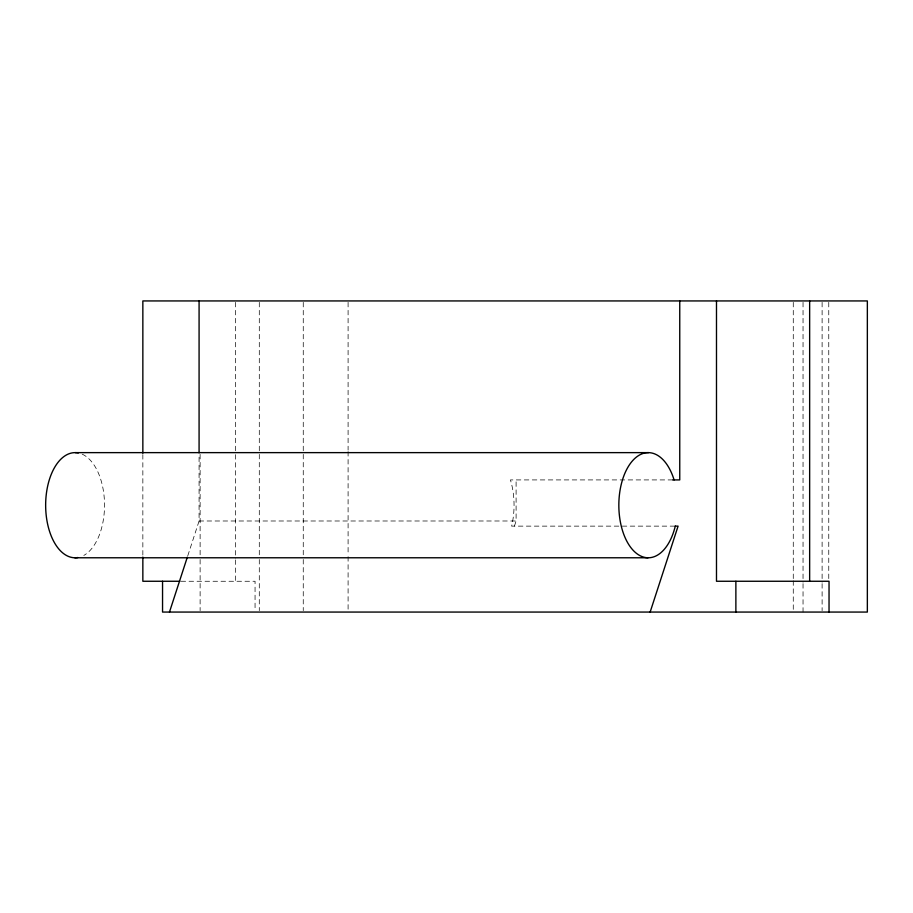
<?xml version="1.0" encoding="UTF-8"?>
<svg xmlns="http://www.w3.org/2000/svg" width="913" height="913" viewBox="0 0 913 913"><rect width="100%" height="100%" fill="white"/><g stroke="black" fill="none" stroke-linecap="round" stroke-linejoin="round"><path stroke-width="0.68" stroke-dasharray="4.57 3.42" d="M187.758 555.823L199.08 520.992L199.08 454.263M514.43 526.128L516.096 520.992L516.096 479.918M672.664 479.918L510.424 479.918A52.577 29.444 90 0 1 511.622 526.128L675.278 526.128M199.08 520.992L516.096 520.992M181.048 581.261L255.058 581.261L255.058 610.671M828.764 302.351L828.764 579.39M822.111 302.351L822.111 582.232M822.111 583.658L822.111 610.649M803.041 302.351L803.041 582.232M803.041 583.658L803.041 612.064M793.271 302.351L793.271 579.39M793.271 580.816L793.271 610.649M348.093 302.351L348.093 450.109M348.093 451.524L348.093 555.241M348.093 556.656L348.093 610.649M303.253 302.351L303.253 452.951M303.253 454.366L303.253 558.083M303.253 559.498L303.253 610.649M259.292 302.351L259.292 452.951M259.292 454.366L259.292 558.083M259.292 559.498L259.292 610.649M235.349 302.351L235.349 453.19M235.349 454.617L235.349 558.494M235.349 559.92L235.349 581.261M200.118 454.366L200.118 558.083M200.118 559.498L200.118 610.649M142.85 454.617L142.85 555.652M82.181 454.183A52.577 29.444 90 0 1 104.516 503.691A52.577 29.444 90 0 1 83.825 555.412"/><path stroke-width="1.37" d="M169.476 612.064L187.325 557.158M650.147 612.064L678.085 526.128L675.243 526.128M75.345 452.631L648.527 452.631M672.641 479.918L679.751 479.918L679.751 300.936M74.832 557.775L648.025 557.775M179.85 581.261L142.85 581.261L142.85 557.067M829.038 612.064L829.038 581.261L716.488 581.261L716.488 300.936M809.648 300.936L809.648 581.261M735.878 581.261L735.878 612.064M199.08 300.936L199.08 452.848M162.548 581.261L162.548 612.064L867.35 612.064L867.35 300.936L142.85 300.936L142.85 453.19M77.867 557.546A52.577 29.444 90 0 1 45.65 504.786A52.577 29.444 90 0 1 78.335 452.951M674.091 479.918A52.577 29.444 90 0 0 630.175 463.747A52.577 29.444 90 0 0 628.247 543.737A52.577 29.444 90 0 0 672.778 534.356A52.577 29.444 -90 0 0 675.278 526.128"/></g></svg>
